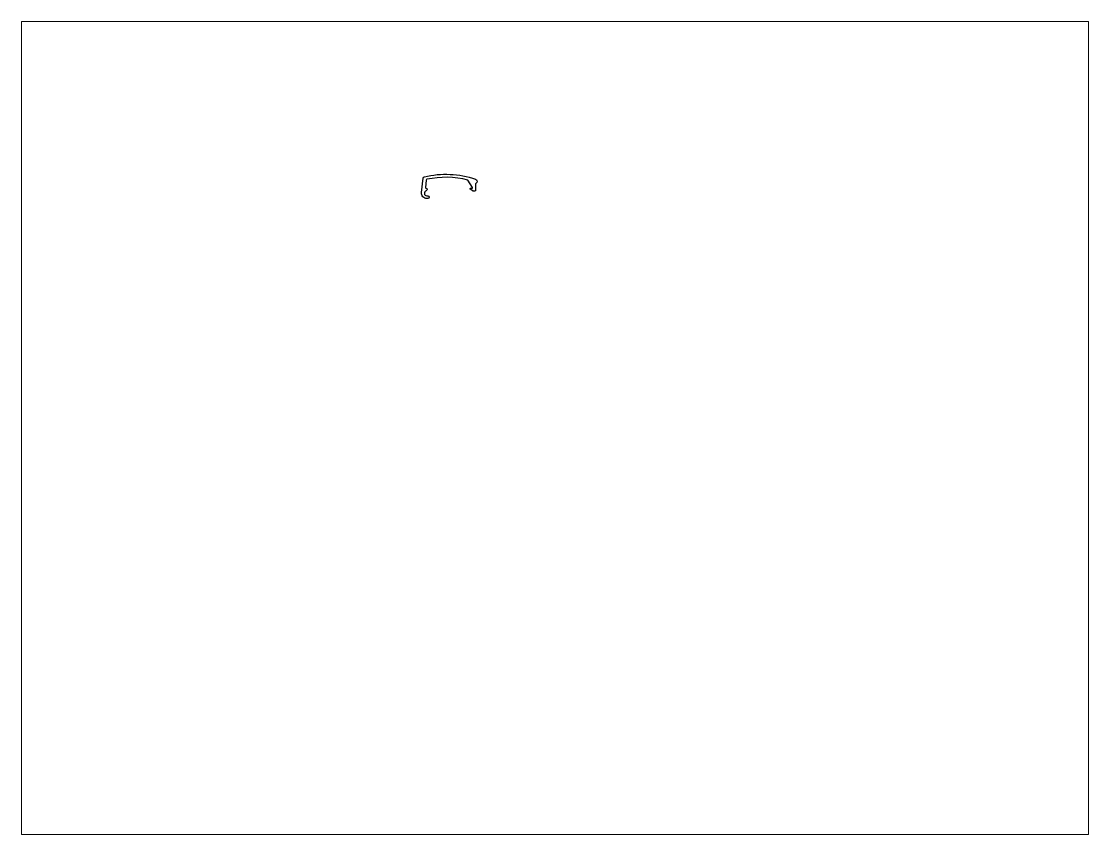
# Paper-space layout 'Layout1' of a CAD drawing. Extents: x 27 to 240, y 20 to 183.
# The model-space entities are those that its viewports show. They can reach past a viewport. Long polylines and large blocks are cut down to what shows.
import ezdxf

# ---------------------------------------------------------------- set-up
doc = ezdxf.new("R2010")
doc.units = 0
doc.header["$LTSCALE"] = 15
doc.linetypes.add('AUSGEZOGEN', pattern=[0])
doc.layers.get('0').update_dxf_attribs({"linetype": 'CONTINUOUS'})

msp = doc.modelspace()

# ---------------------------------------------------------------- linework, layer by layer
at = {"linetype": 'AUSGEZOGEN'}
msp.add_lwpolyline([(142.87, 220.64, -0.338903), (143.29, 221.08, -0.142089), (161.77, 220.22, -0.652566), (161.93, 218.67, 0.326005), (161.72, 218.38), (161.74, 216.13, -0.416587), (161.54, 215.93), (160.89, 215.93, -0.158384), (160.77, 215.97), (159.91, 216.59, -0.760418), (160.05, 216.95), (160.51, 216.91, 0.668179), (160.68, 217.24), (159.02, 219.89, 0.116871), (144.22, 220.16, 0.323854), (143.98, 219.9), (143.7, 217.2, 0.406363), (143.87, 216.98, -0.814973), (143.94, 216, 0.874071), (144.19, 214.24), (144.54, 214.25, -1), (144.58, 213.25), (144.26, 213.24, -0.459485), (142.3, 215.35)], format="xyb", close=True, dxfattribs=at)

psp = doc.layouts.get("Layout1")

# ---------------------------------------------------------------- viewports
at = {"layer": '0', "color": 0, "linetype": 'BYBLOCK', "ltscale": 0.05}
psp.add_viewport(center=(133.35, 101.6), size=(213.36, 162.56), view_center_point=(190.51, 130.3), view_height=293.8955, dxfattribs=at)

doc.saveas('drawing.dxf')
